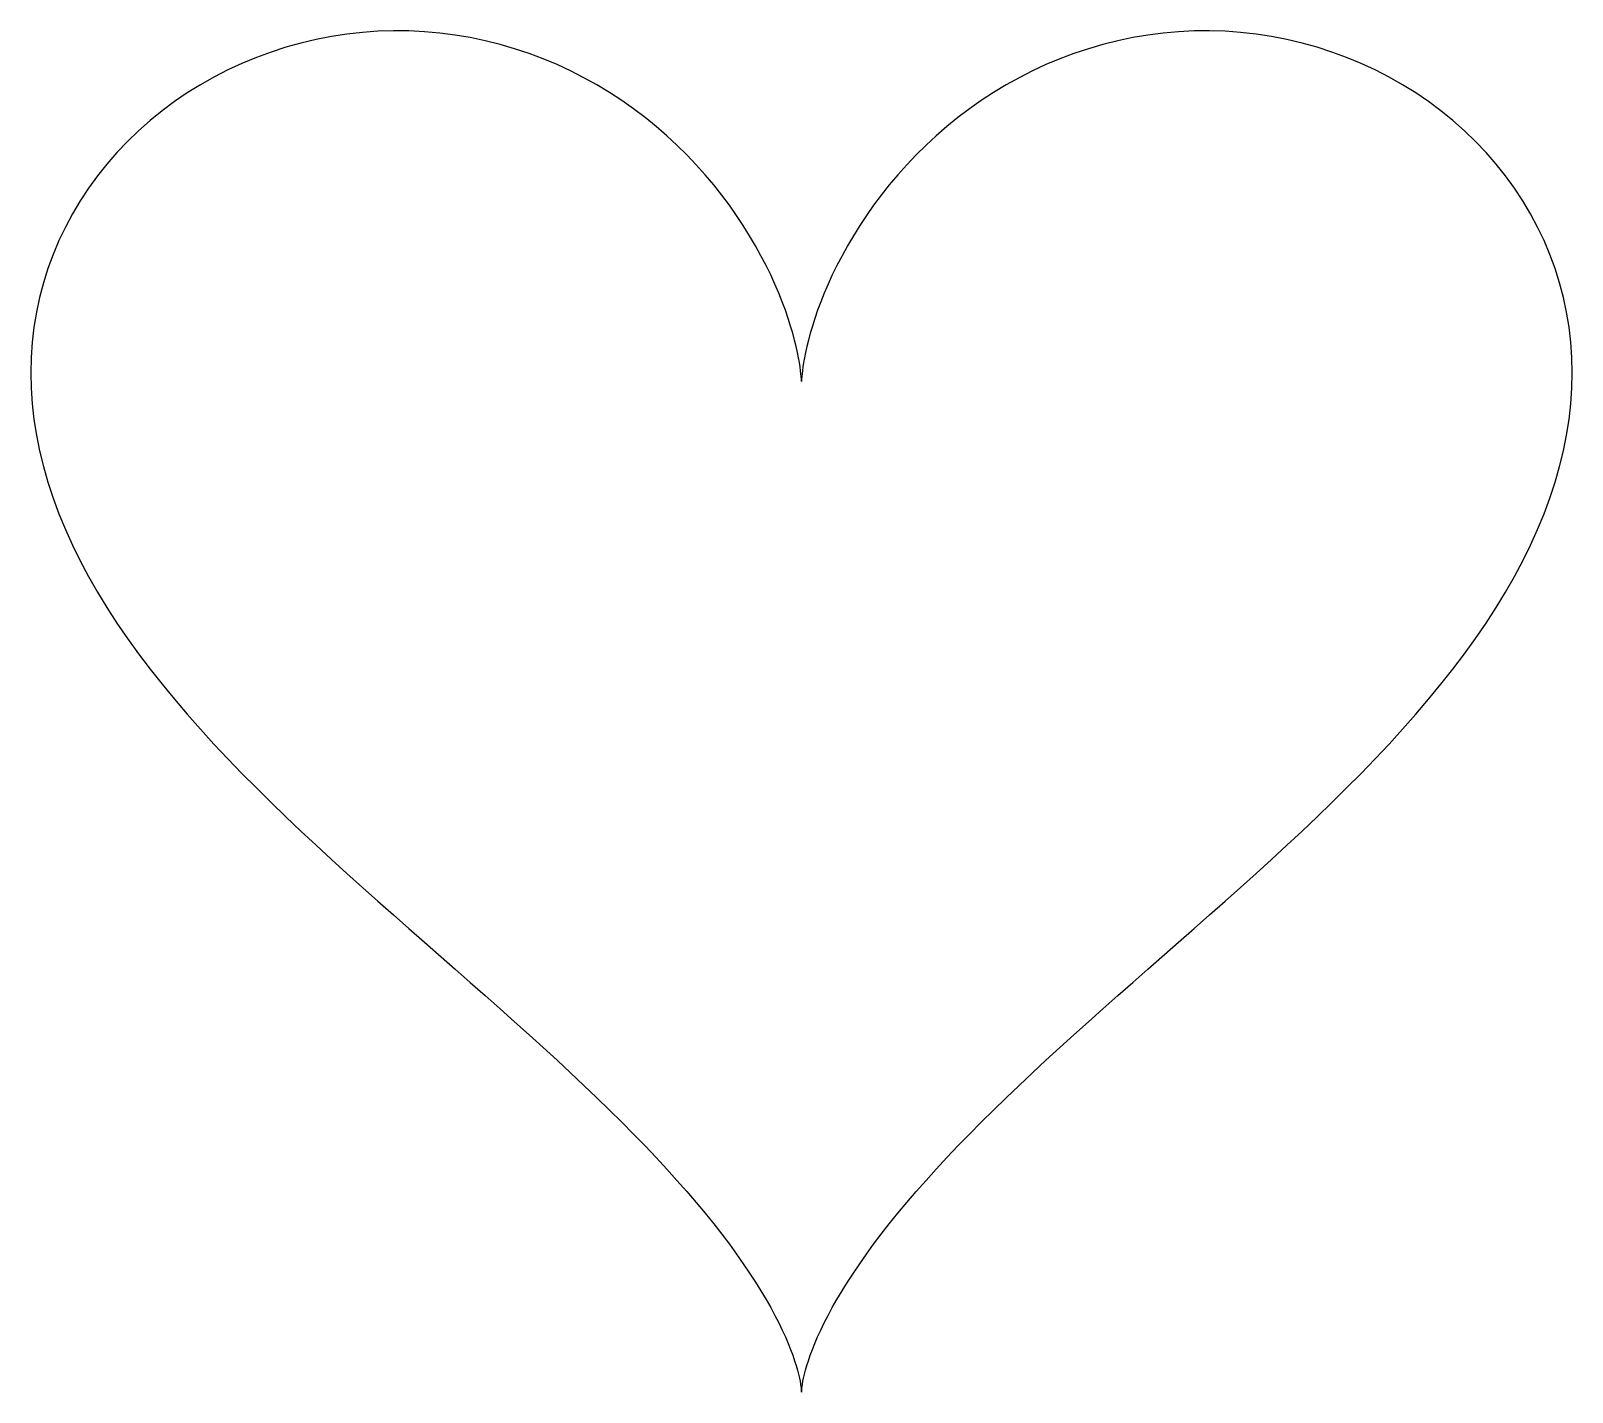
# Model space of a CAD drawing. Header units: metres. Extents: x -18 to 18, y -18.8 to 13.
import ezdxf

# ---------------------------------------------------------------- set-up
doc = ezdxf.new("R2010")
doc.units = ezdxf.units.M

msp = doc.modelspace()

# ---------------------------------------------------------------- linework, layer by layer
for p, q in [((-9.894, 12.973), (-10.256, 12.948)), ((-9.531, 12.984), (-9.894, 12.973)), ((-9.169, 12.981), (-9.531, 12.984)), ((-8.808, 12.963), (-9.169, 12.981)), ((-8.448, 12.932), (-8.808, 12.963)), ((8.808, 12.963), (8.448, 12.932)), ((9.169, 12.981), (8.808, 12.963)), ((9.531, 12.984), (9.169, 12.981)), ((9.894, 12.973), (9.531, 12.984)), ((10.256, 12.948), (9.894, 12.973)), ((-12.043, 12.602), (-12.39, 12.49)), ((-11.691, 12.7), (-12.043, 12.602)), ((-11.336, 12.784), (-11.691, 12.7)), ((-10.978, 12.853), (-11.336, 12.784)), ((-10.618, 12.907), (-10.978, 12.853)), ((-10.256, 12.948), (-10.618, 12.907)), ((-8.092, 12.886), (-8.448, 12.932)), ((-7.738, 12.826), (-8.092, 12.886)), ((-7.387, 12.753), (-7.738, 12.826)), ((-7.041, 12.666), (-7.387, 12.753)), ((-6.7, 12.567), (-7.041, 12.666)), ((7.041, 12.666), (6.7, 12.567)), ((7.387, 12.753), (7.041, 12.666)), ((7.738, 12.826), (7.387, 12.753)), ((8.092, 12.886), (7.738, 12.826)), ((8.448, 12.932), (8.092, 12.886)), ((10.618, 12.907), (10.256, 12.948)), ((10.978, 12.853), (10.618, 12.907)), ((11.336, 12.784), (10.978, 12.853)), ((11.691, 12.7), (11.336, 12.784)), ((12.043, 12.602), (11.691, 12.7)), ((12.39, 12.49), (12.043, 12.602)), ((-12.732, 12.364), (-13.069, 12.225)), ((-12.39, 12.49), (-12.732, 12.364)), ((-6.364, 12.455), (-6.7, 12.567)), ((-6.034, 12.331), (-6.364, 12.455)), ((-5.71, 12.195), (-6.034, 12.331)), ((6.034, 12.331), (5.71, 12.195)), ((6.364, 12.455), (6.034, 12.331)), ((6.7, 12.567), (6.364, 12.455)), ((12.732, 12.364), (12.39, 12.49)), ((13.069, 12.225), (12.732, 12.364)), ((-13.723, 11.906), (-14.04, 11.727)), ((-13.4, 12.072), (-13.723, 11.906)), ((-13.069, 12.225), (-13.4, 12.072)), ((-5.393, 12.048), (-5.71, 12.195)), ((-5.083, 11.89), (-5.393, 12.048)), ((-4.781, 11.722), (-5.083, 11.89)), ((5.083, 11.89), (4.781, 11.722)), ((5.393, 12.048), (5.083, 11.89)), ((5.71, 12.195), (5.393, 12.048)), ((13.4, 12.072), (13.069, 12.225)), ((13.723, 11.906), (13.4, 12.072)), ((14.04, 11.727), (13.723, 11.906)), ((-14.347, 11.535), (-14.646, 11.332)), ((-14.04, 11.727), (-14.347, 11.535)), ((-4.486, 11.545), (-4.781, 11.722)), ((-4.2, 11.358), (-4.486, 11.545)), ((4.486, 11.545), (4.2, 11.358)), ((4.781, 11.722), (4.486, 11.545)), ((14.347, 11.535), (14.04, 11.727)), ((14.646, 11.332), (14.347, 11.535)), ((-14.646, 11.332), (-14.936, 11.116)), ((-3.923, 11.164), (-4.2, 11.358)), ((-3.655, 10.961), (-3.923, 11.164)), ((3.923, 11.164), (3.655, 10.961)), ((4.2, 11.358), (3.923, 11.164)), ((14.936, 11.116), (14.646, 11.332)), ((-15.215, 10.889), (-15.484, 10.651)), ((-14.936, 11.116), (-15.215, 10.889)), ((-3.397, 10.751), (-3.655, 10.961)), ((3.655, 10.961), (3.397, 10.751)), ((15.215, 10.889), (14.936, 11.116)), ((15.484, 10.651), (15.215, 10.889)), ((-15.484, 10.651), (-15.742, 10.402)), ((-3.147, 10.536), (-3.397, 10.751)), ((-2.908, 10.314), (-3.147, 10.536)), ((3.147, 10.536), (2.908, 10.314)), ((3.397, 10.751), (3.147, 10.536)), ((15.742, 10.402), (15.484, 10.651)), ((-15.988, 10.144), (-16.222, 9.875)), ((-15.742, 10.402), (-15.988, 10.144)), ((-2.679, 10.088), (-2.908, 10.314)), ((-2.459, 9.858), (-2.679, 10.088)), ((2.679, 10.088), (2.459, 9.858)), ((2.908, 10.314), (2.679, 10.088)), ((15.988, 10.144), (15.742, 10.402)), ((16.222, 9.875), (15.988, 10.144)), ((-16.222, 9.875), (-16.443, 9.597)), ((-2.25, 9.624), (-2.459, 9.858)), ((2.459, 9.858), (2.25, 9.624)), ((16.443, 9.597), (16.222, 9.875)), ((-16.443, 9.597), (-16.651, 9.311)), ((-2.051, 9.388), (-2.25, 9.624)), ((-1.863, 9.151), (-2.051, 9.388)), ((2.051, 9.388), (1.863, 9.151)), ((2.25, 9.624), (2.051, 9.388)), ((16.651, 9.311), (16.443, 9.597)), ((-16.846, 9.016), (-17.026, 8.713)), ((-16.651, 9.311), (-16.846, 9.016)), ((-1.684, 8.912), (-1.863, 9.151)), ((1.863, 9.151), (1.684, 8.912)), ((16.846, 9.016), (16.651, 9.311)), ((17.026, 8.713), (16.846, 9.016)), ((-17.026, 8.713), (-17.192, 8.403)), ((-1.516, 8.674), (-1.684, 8.912)), ((-1.359, 8.436), (-1.516, 8.674)), ((1.516, 8.674), (1.359, 8.436)), ((1.684, 8.912), (1.516, 8.674)), ((17.192, 8.403), (17.026, 8.713)), ((-17.192, 8.403), (-17.343, 8.086)), ((-1.211, 8.2), (-1.359, 8.436)), ((1.359, 8.436), (1.211, 8.2)), ((17.343, 8.086), (17.192, 8.403)), ((-17.343, 8.086), (-17.48, 7.763)), ((-1.074, 7.966), (-1.211, 8.2)), ((-0.946, 7.735), (-1.074, 7.966)), ((1.074, 7.966), (0.946, 7.735)), ((1.211, 8.2), (1.074, 7.966)), ((17.48, 7.763), (17.343, 8.086)), ((-17.48, 7.763), (-17.601, 7.433)), ((-0.828, 7.508), (-0.946, 7.735)), ((0.946, 7.735), (0.828, 7.508)), ((17.601, 7.433), (17.48, 7.763)), ((-17.601, 7.433), (-17.706, 7.099)), ((-0.72, 7.286), (-0.828, 7.508)), ((-0.621, 7.069), (-0.72, 7.286)), ((0.72, 7.286), (0.621, 7.069)), ((0.828, 7.508), (0.72, 7.286)), ((17.706, 7.099), (17.601, 7.433)), ((-17.706, 7.099), (-17.795, 6.759)), ((-0.531, 6.859), (-0.621, 7.069)), ((-0.45, 6.655), (-0.531, 6.859)), ((0.531, 6.859), (0.45, 6.655)), ((0.621, 7.069), (0.531, 6.859)), ((17.795, 6.759), (17.706, 7.099)), ((-17.795, 6.759), (-17.869, 6.414)), ((-0.377, 6.459), (-0.45, 6.655)), ((0.45, 6.655), (0.377, 6.459)), ((17.869, 6.414), (17.795, 6.759)), ((-17.869, 6.414), (-17.926, 6.066)), ((-0.312, 6.271), (-0.377, 6.459)), ((-0.255, 6.092), (-0.312, 6.271)), ((0.312, 6.271), (0.255, 6.092)), ((0.377, 6.459), (0.312, 6.271)), ((17.926, 6.066), (17.869, 6.414)), ((-17.926, 6.066), (-17.967, 5.714)), ((-0.205, 5.923), (-0.255, 6.092)), ((-0.162, 5.764), (-0.205, 5.923)), ((-0.125, 5.615), (-0.162, 5.764)), ((0.162, 5.764), (0.125, 5.615)), ((0.205, 5.923), (0.162, 5.764)), ((0.255, 6.092), (0.205, 5.923)), ((17.967, 5.714), (17.926, 6.066)), ((-17.967, 5.714), (-17.992, 5.358)), ((-0.094, 5.478), (-0.125, 5.615)), ((-0.069, 5.352), (-0.094, 5.478)), ((0.094, 5.478), (0.069, 5.352)), ((0.125, 5.615), (0.094, 5.478)), ((17.992, 5.358), (17.967, 5.714)), ((-17.992, 5.358), (-18, 5)), ((-0.049, 5.238), (-0.069, 5.352)), ((-0.033, 5.137), (-0.049, 5.238)), ((-0.021, 5.049), (-0.033, 5.137)), ((-0.012, 4.973), (-0.021, 5.049)), ((0.021, 5.049), (0.012, 4.973)), ((0.033, 5.137), (0.021, 5.049)), ((0.049, 5.238), (0.033, 5.137)), ((0.069, 5.352), (0.049, 5.238)), ((18, 5), (17.992, 5.358)), ((-18, 5), (-17.992, 4.639)), ((-0.006, 4.911), (-0.012, 4.973)), ((-0.003, 4.863), (-0.006, 4.911)), ((-0.001, 4.828), (-0.003, 4.863)), ((0, 4.807), (-0.001, 4.828)), ((0.001, 4.828), (0, 4.807)), ((0, 4.807), (0, 4.8)), ((0, 4.8), (0, 4.807)), ((0.003, 4.863), (0.001, 4.828)), ((0.006, 4.911), (0.003, 4.863)), ((0.012, 4.973), (0.006, 4.911)), ((17.992, 4.639), (18, 5)), ((-17.992, 4.639), (-17.967, 4.277)), ((17.967, 4.277), (17.992, 4.639)), ((-17.967, 4.277), (-17.926, 3.912)), ((17.926, 3.912), (17.967, 4.277)), ((-17.926, 3.912), (-17.869, 3.546)), ((17.869, 3.546), (17.926, 3.912)), ((-17.869, 3.546), (-17.795, 3.18)), ((17.795, 3.18), (17.869, 3.546)), ((-17.795, 3.18), (-17.706, 2.812)), ((17.706, 2.812), (17.795, 3.18)), ((-17.706, 2.812), (-17.601, 2.444)), ((17.601, 2.444), (17.706, 2.812)), ((-17.601, 2.444), (-17.48, 2.076)), ((17.48, 2.076), (17.601, 2.444)), ((-17.48, 2.076), (-17.343, 1.708)), ((17.343, 1.708), (17.48, 2.076)), ((-17.343, 1.708), (-17.192, 1.341)), ((17.192, 1.341), (17.343, 1.708)), ((-17.192, 1.341), (-17.026, 0.974)), ((17.026, 0.974), (17.192, 1.341)), ((-17.026, 0.974), (-16.846, 0.608)), ((16.846, 0.608), (17.026, 0.974)), ((-16.846, 0.608), (-16.651, 0.243)), ((16.651, 0.243), (16.846, 0.608)), ((-16.651, 0.243), (-16.443, -0.12)), ((16.443, -0.12), (16.651, 0.243)), ((-16.443, -0.12), (-16.222, -0.483)), ((16.222, -0.483), (16.443, -0.12)), ((-16.222, -0.483), (-15.988, -0.844)), ((15.988, -0.844), (16.222, -0.483)), ((-15.988, -0.844), (-15.742, -1.203)), ((15.742, -1.203), (15.988, -0.844)), ((-15.742, -1.203), (-15.484, -1.561)), ((15.484, -1.561), (15.742, -1.203)), ((-15.484, -1.561), (-15.215, -1.917)), ((15.215, -1.917), (15.484, -1.561)), ((-15.215, -1.917), (-14.936, -2.271)), ((14.936, -2.271), (15.215, -1.917)), ((-14.936, -2.271), (-14.646, -2.623)), ((14.646, -2.623), (14.936, -2.271)), ((-14.646, -2.623), (-14.347, -2.973)), ((14.347, -2.973), (14.646, -2.623)), ((-14.347, -2.973), (-14.04, -3.321)), ((14.04, -3.321), (14.347, -2.973)), ((-14.04, -3.321), (-13.723, -3.667)), ((13.723, -3.667), (14.04, -3.321)), ((-13.723, -3.667), (-13.4, -4.011)), ((13.4, -4.011), (13.723, -3.667)), ((-13.4, -4.011), (-13.069, -4.353)), ((13.069, -4.353), (13.4, -4.011)), ((-13.069, -4.353), (-12.732, -4.693)), ((12.732, -4.693), (13.069, -4.353)), ((-12.732, -4.693), (-12.39, -5.031)), ((-12.39, -5.031), (-12.043, -5.366)), ((12.043, -5.366), (12.39, -5.031)), ((12.39, -5.031), (12.732, -4.693)), ((-12.043, -5.366), (-11.691, -5.7)), ((11.691, -5.7), (12.043, -5.366)), ((-11.691, -5.7), (-11.336, -6.031)), ((11.336, -6.031), (11.691, -5.7)), ((-11.336, -6.031), (-10.978, -6.361)), ((10.978, -6.361), (11.336, -6.031)), ((-10.978, -6.361), (-10.618, -6.688)), ((10.618, -6.688), (10.978, -6.361)), ((-10.618, -6.688), (-10.256, -7.014)), ((10.256, -7.014), (10.618, -6.688)), ((-10.256, -7.014), (-9.894, -7.337)), ((9.894, -7.337), (10.256, -7.014)), ((-9.894, -7.337), (-9.531, -7.658)), ((9.531, -7.658), (9.894, -7.337)), ((-9.531, -7.658), (-9.169, -7.977)), ((9.169, -7.977), (9.531, -7.658)), ((-9.169, -7.977), (-8.808, -8.295)), ((8.808, -8.295), (9.169, -7.977)), ((-8.808, -8.295), (-8.092, -8.923)), ((8.092, -8.923), (8.808, -8.295)), ((-8.092, -8.923), (-7.738, -9.234)), ((7.738, -9.234), (8.092, -8.923)), ((-7.738, -9.234), (-7.387, -9.542)), ((7.387, -9.542), (7.738, -9.234)), ((-7.387, -9.542), (-7.041, -9.849)), ((7.041, -9.849), (7.387, -9.542)), ((-7.041, -9.849), (-6.7, -10.153)), ((6.7, -10.153), (7.041, -9.849)), ((-6.7, -10.153), (-6.364, -10.455)), ((6.364, -10.455), (6.7, -10.153)), ((-6.364, -10.455), (-6.034, -10.755)), ((-6.034, -10.755), (-5.71, -11.052)), ((5.71, -11.052), (6.034, -10.755)), ((6.034, -10.755), (6.364, -10.455)), ((-5.71, -11.052), (-5.393, -11.346)), ((5.393, -11.346), (5.71, -11.052)), ((-5.393, -11.346), (-5.083, -11.638)), ((5.083, -11.638), (5.393, -11.346)), ((-5.083, -11.638), (-4.781, -11.927)), ((4.781, -11.927), (5.083, -11.638)), ((-4.781, -11.927), (-4.486, -12.213)), ((-4.486, -12.213), (-4.2, -12.495)), ((4.2, -12.495), (4.486, -12.213)), ((4.486, -12.213), (4.781, -11.927)), ((-4.2, -12.495), (-3.923, -12.775)), ((3.923, -12.775), (4.2, -12.495)), ((-3.923, -12.775), (-3.655, -13.051)), ((3.655, -13.051), (3.923, -12.775)), ((-3.655, -13.051), (-3.397, -13.324)), ((3.397, -13.324), (3.655, -13.051)), ((-3.397, -13.324), (-3.147, -13.592)), ((-3.147, -13.592), (-2.908, -13.857)), ((2.908, -13.857), (3.147, -13.592)), ((3.147, -13.592), (3.397, -13.324)), ((-2.908, -13.857), (-2.679, -14.117)), ((2.679, -14.117), (2.908, -13.857)), ((-2.679, -14.117), (-2.459, -14.373)), ((-2.459, -14.373), (-2.25, -14.624)), ((2.25, -14.624), (2.459, -14.373)), ((2.459, -14.373), (2.679, -14.117)), ((-2.25, -14.624), (-2.051, -14.871)), ((2.051, -14.871), (2.25, -14.624)), ((-2.051, -14.871), (-1.863, -15.112)), ((-1.863, -15.112), (-1.684, -15.348)), ((1.684, -15.348), (1.863, -15.112)), ((1.863, -15.112), (2.051, -14.871)), ((-1.684, -15.348), (-1.516, -15.578)), ((1.516, -15.578), (1.684, -15.348)), ((-1.516, -15.578), (-1.359, -15.802)), ((-1.359, -15.802), (-1.211, -16.02)), ((1.211, -16.02), (1.359, -15.802)), ((1.359, -15.802), (1.516, -15.578)), ((-1.211, -16.02), (-1.074, -16.232)), ((1.074, -16.232), (1.211, -16.02)), ((-1.074, -16.232), (-0.946, -16.437)), ((-0.946, -16.437), (-0.828, -16.635)), ((0.828, -16.635), (0.946, -16.437)), ((0.946, -16.437), (1.074, -16.232)), ((-0.828, -16.635), (-0.72, -16.826)), ((-0.72, -16.826), (-0.621, -17.009)), ((0.621, -17.009), (0.72, -16.826)), ((0.72, -16.826), (0.828, -16.635)), ((-0.621, -17.009), (-0.531, -17.185)), ((-0.531, -17.185), (-0.45, -17.353)), ((0.45, -17.353), (0.531, -17.185)), ((0.531, -17.185), (0.621, -17.009)), ((-0.45, -17.353), (-0.377, -17.512)), ((-0.377, -17.512), (-0.312, -17.663)), ((0.312, -17.663), (0.377, -17.512)), ((0.377, -17.512), (0.45, -17.353)), ((-0.312, -17.663), (-0.255, -17.806)), ((-0.255, -17.806), (-0.205, -17.94)), ((-0.205, -17.94), (-0.162, -18.065)), ((0.162, -18.065), (0.205, -17.94)), ((0.205, -17.94), (0.255, -17.806)), ((0.255, -17.806), (0.312, -17.663)), ((-0.162, -18.065), (-0.125, -18.18)), ((-0.125, -18.18), (-0.094, -18.286)), ((-0.094, -18.286), (-0.069, -18.383)), ((0.069, -18.383), (0.094, -18.286)), ((0.094, -18.286), (0.125, -18.18)), ((0.125, -18.18), (0.162, -18.065)), ((-0.069, -18.383), (-0.049, -18.47)), ((-0.049, -18.47), (-0.033, -18.547)), ((-0.033, -18.547), (-0.021, -18.613)), ((-0.021, -18.613), (-0.012, -18.67)), ((-0.012, -18.67), (-0.006, -18.717)), ((-0.006, -18.717), (-0.003, -18.753)), ((0.003, -18.753), (0.006, -18.717)), ((0.006, -18.717), (0.012, -18.67)), ((0.012, -18.67), (0.021, -18.613)), ((0.021, -18.613), (0.033, -18.547)), ((0.033, -18.547), (0.049, -18.47)), ((0.049, -18.47), (0.069, -18.383)), ((-0.003, -18.753), (-0.001, -18.779)), ((-0.001, -18.779), (0, -18.795)), ((0, -18.795), (0.001, -18.779)), ((0, -18.795), (0, -18.8)), ((0, -18.8), (0, -18.795)), ((0.001, -18.779), (0.003, -18.753))]:
    msp.add_line(p, q)

doc.saveas('drawing.dxf')
